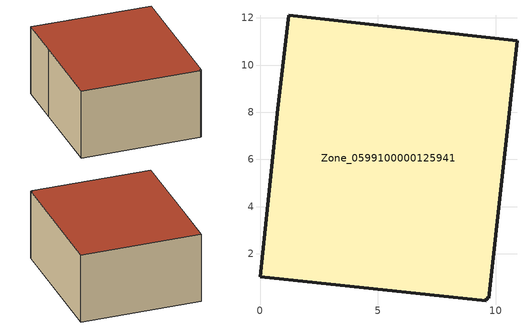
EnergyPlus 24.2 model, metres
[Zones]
Zone_0599100000125941
 floor ground (C_G): 0.76,8.15 1.22,12.11 10.89,11.04 9.69,0.12 9.59,0.13 9.58,0.01 0,1.04 z0
 wall outside (C_F): 1.22,12.11 0.76,8.15 0,1.04 9.58,0.01 9.59,0.13 9.69,0.12 10.89,11.04 1.22,12.11 z0:5.74
 roof outside (C_R): 9.59,0.13 9.69,0.12 10.89,11.04 1.22,12.11 0.76,8.15 0,1.04 9.58,0.01 z5.74
[BUILDING]
Pand.0599100000125941: North Axis=0; Terrain=City; Loads Convergence Tolerance Value=0.04; Temperature Convergence Tolerance Value=0.4; Solar Distribution=FullExterior; Maximum Number of Warmup Days=25; Minimum Number of Warmup Days=1
[Site:Location]
Rotterdam.The.Hague.AP_ZH_NLD Design_Conditions: Latitude=51.96; Longitude=4.45; Time Zone=1; Elevation=-4.5
[SITE:GROUNDTEMPERATURE:BUILDINGSURFACE]
18, 18, 18, 18, 18, 18, 18, 18, 18, 18, 18, 18
[MATERIAL] Thermal Absorptance=0.9; Solar Absorptance=0.7; Visible Absorptance=0.7
Name | Roughness | Thickness | Conductivity | Density | Specific Heat
G.D.1975-1991 | MediumSmooth | 0.15 | 0.288461 | 540 | 1210
F.D.1975-1991 | Rough | 0.3 | 0.230769 | 1920 | 840
R.D.1975-1991 | MediumRough | 0.2 | 0.153846 | 1500 | 1000
[CONSTRUCTION]
C_G: G.D.1975-1991
C_F: F.D.1975-1991
C_R: R.D.1975-1991
[ZONE]
Zone_0599100000125941: Type=1; Multiplier=1; Ceiling Height=Autocalculate; Volume=Autocalculate; Floor Area=autocalculate; Part of Total Floor Area=Yes
[ZONEINFILTRATION:DESIGNFLOWRATE]
Infil_Zone_0599100000125941: Zone or ZoneList or Space or SpaceList=Zone_0599100000125941; Schedule=AlwaysOn; Design Flow Rate Calculation Method=Flow/Area; Flow Rate per Floor Area=0.0042; Constant Term Coefficient=1; Temperature Term Coefficient=0; Velocity Term Coefficient=0; Velocity Squared Term Coefficient=0
[HVACTEMPLATE:ZONE:IDEALLOADSAIRSYSTEM]
Zone_0599100000125941: Maximum Heating Supply Air Temperature=50; Minimum Cooling Supply Air Temperature=13; Maximum Heating Supply Air Humidity Ratio=0.0156; Minimum Cooling Supply Air Humidity Ratio=0.0077; Heating Limit=NoLimit; Cooling Limit=NoLimit; Dehumidification Control Type=ConstantSensibleHeatRatio; Cooling Sensible Heat Ratio=0.7; Dehumidification Setpoint=60; Humidification Control Type=None; Humidification Setpoint=30; Outdoor Air Method=None; Outdoor Air Flow Rate per Person=0.00944; Outdoor Air Flow Rate per Zone Floor Area=0; Outdoor Air Flow Rate per Zone=0; Demand Controlled Ventilation Type=None; Outdoor Air Economizer Type=NoEconomizer; Heat Recovery Type=None; Sensible Heat Recovery Effectiveness=0.7; Latent Heat Recovery Effectiveness=0.65
[ZONECONTROL:THERMOSTAT]
ThermostatControl_Zone_0599100000125941: Zone or ZoneList=Zone_0599100000125941; Control Type Schedule=DualSetpointControlType; Control 1=Thermostat_Zone_0599100000125941; Temperature Difference Between Cutout And Setpoint=0
[THERMOSTATSETPOINT:DUALSETPOINT]
Thermostat_Zone_0599100000125941: Heating Setpoint Temperature Schedule=HeatingSetpoint_Zone_0599100000125941; Cooling Setpoint Temperature Schedule=CoolingSetpoint_Zone_0599100000125941
[SCHEDULE:COMPACT]
HeatingSetpoint_Zone_0599100000125941: Through: 12/31, For: AllDays, Until: 24:00, 21
CoolingSetpoint_Zone_0599100000125941: Through: 12/31, For: AllDays, Until: 24:00, 24
DualSetpointControlType: Through: 12/31, For: AllDays, Until: 24:00, 4
AlwaysOn: Through: 12/31, For: AllDays, Until: 24:00, 1
